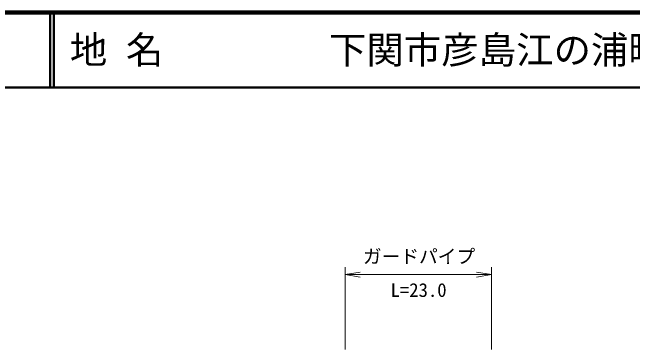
# Model space of a CAD drawing. Units: millimetres, scale not verified. Extents: x 40000 to 680000, y 20000 to 380000.
# Drawn here: x 362705 to 445586, y 335000 to 380000 of the extents above; entities that cross this region are included whole.
import ezdxf
from ezdxf.enums import TextEntityAlignment as Align

# ---------------------------------------------------------------- set-up
doc = ezdxf.new("R2010")
doc.units = ezdxf.units.MM
doc.header["$LTSCALE"] = 1000
for name, color, linetype, lineweight in [('M-STR-HTXT', 7, 'Continuous', 13), ('M-TTL', 2, 'Continuous', 140), ('M-TTL-LINE', 7, 'Continuous', 50)]:
    doc.layers.add(name, color=color, linetype=linetype, lineweight=lineweight)
doc.layers.add('M-TTL-TXT', color=7, linetype='Continuous')
doc.styles.add('ＭＳ ゴシック', font='')
doc.styles.get('ＭＳ ゴシック').set_extended_font_data('MS Gothic')

# ---------------------------------------------------------------- blocks, each defined once
blk = doc.blocks.new('open_arrow')
at = {"color": 0, "linetype": 'Continuous', "lineweight": -2}
blk.add_lwpolyline([(7.5, 1.25), (0, 0), (7.5, -1.25)], dxfattribs=at)

msp = doc.modelspace()

# ---------------------------------------------------------------- linework, layer by layer
at = {"layer": 'M-STR-HTXT'}
for p, q in [((407175, 335000), (407175, 346000)), ((426743, 335000), (426743, 346000)), ((407175, 345000), (426743, 345000))]:
    msp.add_line(p, q, dxfattribs=at)
at = {"layer": 'M-TTL'}
msp.add_line((680000, 380000), (40000, 380000), dxfattribs=at)
at = {"layer": 'M-TTL-LINE'}
for p, q in [((367750, 380000), (367750, 370000)), ((368250, 380000), (368250, 370000)), ((40000, 370000), (680000, 370000))]:
    msp.add_line(p, q, dxfattribs=at)

# ---------------------------------------------------------------- block references
at = {"layer": 'M-STR-HTXT', "xscale": 267, "yscale": 267}
msp.add_blockref('open_arrow', (407175, 345000), dxfattribs=at)
at = {"layer": 'M-STR-HTXT', "xscale": 267, "yscale": 267, "rotation": 180}
msp.add_blockref('open_arrow', (426743, 345000), dxfattribs=at)

# ---------------------------------------------------------------- texts
at = {"layer": 'M-STR-HTXT', "style": 'ＭＳ ゴシック'}
msp.add_text('ガードパイプ', height=1833, dxfattribs=at).set_placement((409543, 345966), align=Align.BOTTOM_LEFT)
msp.add_text('L=23.0', height=1833, dxfattribs=at).set_placement((416989, 341481), align=Align.BOTTOM_CENTER)
at = {"layer": 'M-TTL-TXT', "style": 'ＭＳ ゴシック'}
for s, p in [('地 名', (370380, 375000)), ('下関市彦島江の浦町', (405024, 375000))]:
    msp.add_text(s, height=3666, dxfattribs=at).set_placement(p, align=Align.MIDDLE_LEFT)

doc.saveas('drawing.dxf')
